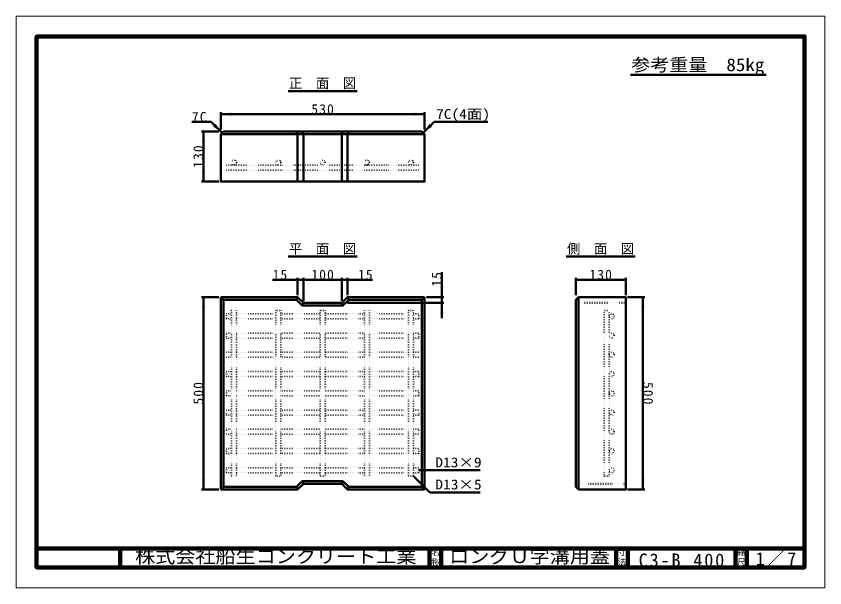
# Model space of a CAD drawing. Units: millimetres, scale not verified, with parts at other scales. Extents: x -2102 to 2102, y -1485 to 1485.
import ezdxf
from ezdxf.enums import TextEntityAlignment as Align

# ---------------------------------------------------------------- set-up
doc = ezdxf.new("R2010")
doc.units = ezdxf.units.MM
doc.header["$LTSCALE"] = 5
doc.linetypes.add('DOTTED', pattern=[1.75, 0.25, -1.5])
doc.layers.add('0-0_V-nasSTD', color=7, linetype='DOTTED', lineweight=35)
doc.layers.add('0-1_0', color=7, linetype='Continuous', lineweight=50)
doc.styles.add('ＭＳ ゴシック', font='')
doc.styles.get('ＭＳ ゴシック').set_extended_font_data('MS Gothic')

msp = doc.modelspace()

# ---------------------------------------------------------------- linework, layer by layer
at = {"layer": '0-0_V-nasSTD', "linetype": 'Continuous', "lineweight": 100}
for p, q in [((-1997.5, 1380), (-1997.5, -1380)), ((-1562.5, -1280), (-1562.5, -1380)), ((47.5, -1280), (47.5, -1380)), ((107.5, -1280), (107.5, -1380)), ((1017.5, -1280), (1017.5, -1380)), ((1077.5, -1280), (1077.5, -1380)), ((1637.5, -1280), (1637.5, -1380)), ((1697.5, -1280), (1697.5, -1380)), ((-1997.5, -1380), (1997.5, -1380))]:
    msp.add_line(p, q, dxfattribs=at)
at = {"layer": '0-0_V-nasSTD', "linetype": 'Continuous', "lineweight": 50}
for p, q in [((-1039.001, 985.755), (-1039.001, 895.755)), ((20.999, 975.755), (-1039.001, 975.755)), ((20.999, 985.755), (20.999, 895.755)), ((-1088.569, 935.324), (-1188.569, 935.324)), ((-1032.001, 878.755), (-1088.569, 935.324)), ((13.999, 878.755), (70.568, 935.324)), ((70.568, 935.324), (350.568, 935.324)), ((-1049.001, 885.755), (-1139.001, 885.755)), ((-1129.001, 885.755), (-1129.001, 625.755)), ((-1025.001, 885.755), (-1039.001, 871.755)), ((6.999, 885.755), (-1025.001, 885.755)), ((-639.001, 871.755), (-644.8, 885.755)), ((-609.001, 871.755), (-614.8, 885.755)), ((-409.001, 871.755), (-403.202, 885.755)), ((6.999, 885.755), (20.999, 871.755)), ((20.999, 871.755), (-1039.001, 871.755)), ((-639.001, 625.755), (-639.001, 871.755)), ((-609.001, 625.755), (-609.001, 871.755)), ((-409.001, 625.755), (-409.001, 871.755)), ((-1049.001, 625.755), (-1139.001, 625.755)), ((110.999, 155.755), (110.999, 25.755)), ((-769.001, 115.755), (-639.001, 115.755)), ((-639.001, 125.755), (-639.001, 35.755)), ((-609.001, 115.755), (-639.001, 115.755)), ((-609.001, 125.755), (-609.001, 5.755)), ((-409.001, 115.755), (-609.001, 115.755)), ((-409.001, 125.755), (-409.001, 5.755)), ((-379.001, 115.755), (-409.001, 115.755)), ((-379.001, 125.755), (-379.001, 35.755)), ((-249.001, 115.755), (-379.001, 115.755)), ((806.999, 35.755), (806.999, 125.755)), ((1066.999, 115.755), (806.999, 115.755)), ((1066.999, 125.755), (1066.999, 35.755)), ((-1049.001, 25.755), (-1139.001, 25.755)), ((-1129.001, 25.755), (-1129.001, -974.245)), ((-1039.001, 25.755), (-1039.001, -974.245)), ((-1039.001, 25.755), (-1025.001, 11.755)), ((-639.001, 25.755), (-644.8, 11.755)), ((-379.001, 25.755), (-373.202, 11.755)), ((6.999, 11.755), (20.999, 25.755)), ((20.999, -974.245), (20.999, 25.755)), ((120.999, 25.755), (30.999, 25.755)), ((820.999, 25.755), (806.999, 11.755)), ((806.999, 11.755), (806.999, -960.245)), ((820.999, 25.755), (820.999, -974.245)), ((1076.999, 25.755), (1166.999, 25.755)), ((1156.999, 25.755), (1156.999, -974.245)), ((-609.001, -4.245), (-614.8, -18.245)), ((-409.001, -4.245), (-403.202, -18.245)), ((120.999, -4.245), (-379.001, -4.245)), ((310.999, -874.245), (-9.001, -874.245)), ((-1025.001, -960.245), (-1039.001, -974.245)), ((-644.8, -960.245), (-639.001, -974.245)), ((-614.8, -930.245), (-609.001, -944.245)), ((-614.8, -930.245), (-403.202, -930.245)), ((-403.202, -930.245), (-409.001, -944.245)), ((-373.202, -960.245), (-379.001, -974.245)), ((6.999, -960.245), (20.999, -974.245)), ((806.999, -960.245), (820.999, -974.245)), ((-1049.001, -974.245), (-1139.001, -974.245)), ((1076.999, -974.245), (1166.999, -974.245))]:
    msp.add_line(p, q, dxfattribs=at)
at = {"layer": '0-0_V-nasSTD'}
for p, q in [((-1009.001, 711.755), (-9.001, 711.755)), ((-1009.001, 711.755), (-1009.001, 685.755)), ((-1009.001, 685.755), (-9.001, 685.755)), ((-9.001, 711.755), (-9.001, 685.755)), ((-1009.001, -87.245), (-1009.001, -61.245)), ((-1009.001, -61.245), (-982.001, -61.245)), ((-982.001, -44.245), (-982.001, -904.245)), ((-982.001, -44.245), (-956.001, -44.245)), ((-956.001, -44.245), (-956.001, -904.245)), ((-956.001, -61.245), (-752.001, -61.245)), ((-752.001, -44.245), (-752.001, -904.245)), ((-752.001, -44.245), (-726.001, -44.245)), ((-726.001, -44.245), (-726.001, -904.245)), ((-726.001, -61.245), (-522.001, -61.245)), ((-522.001, -44.245), (-522.001, -904.245)), ((-522.001, -44.245), (-496.001, -44.245)), ((-496.001, -44.245), (-496.001, -904.245)), ((-496.001, -61.245), (-292.001, -61.245)), ((-292.001, -44.245), (-292.001, -904.245)), ((-292.001, -44.245), (-266.001, -44.245)), ((-266.001, -44.245), (-266.001, -904.245)), ((-266.001, -61.245), (-62.001, -61.245)), ((-62.001, -44.245), (-62.001, -904.245)), ((-62.001, -44.245), (-36.001, -44.245)), ((-36.001, -44.245), (-36.001, -904.245)), ((-36.001, -61.245), (-9.001, -61.245)), ((-9.001, -87.245), (-9.001, -61.245)), ((954.999, -904.245), (954.999, -44.245)), ((954.999, -44.245), (980.999, -44.245)), ((980.999, -904.245), (980.999, -44.245)), ((-1009.001, -87.245), (-982.001, -87.245)), ((-956.001, -87.245), (-752.001, -87.245)), ((-726.001, -87.245), (-522.001, -87.245)), ((-496.001, -87.245), (-292.001, -87.245)), ((-266.001, -87.245), (-62.001, -87.245)), ((-36.001, -87.245), (-9.001, -87.245)), ((-1009.001, -187.245), (-1009.001, -161.245)), ((-1009.001, -161.245), (-982.001, -161.245)), ((-956.001, -161.245), (-752.001, -161.245)), ((-726.001, -161.245), (-522.001, -161.245)), ((-496.001, -161.245), (-292.001, -161.245)), ((-266.001, -161.245), (-62.001, -161.245)), ((-36.001, -161.245), (-9.001, -161.245)), ((-9.001, -187.245), (-9.001, -161.245)), ((-1009.001, -187.245), (-982.001, -187.245)), ((-956.001, -187.245), (-752.001, -187.245)), ((-726.001, -187.245), (-522.001, -187.245)), ((-496.001, -187.245), (-292.001, -187.245)), ((-266.001, -187.245), (-62.001, -187.245)), ((-36.001, -187.245), (-9.001, -187.245)), ((-1009.001, -287.245), (-1009.001, -261.245)), ((-1009.001, -261.245), (-982.001, -261.245)), ((-1009.001, -287.245), (-982.001, -287.245)), ((-956.001, -261.245), (-752.001, -261.245)), ((-956.001, -287.245), (-752.001, -287.245)), ((-726.001, -261.245), (-522.001, -261.245)), ((-726.001, -287.245), (-522.001, -287.245)), ((-496.001, -261.245), (-292.001, -261.245)), ((-496.001, -287.245), (-292.001, -287.245)), ((-266.001, -261.245), (-62.001, -261.245)), ((-266.001, -287.245), (-62.001, -287.245)), ((-36.001, -261.245), (-9.001, -261.245)), ((-36.001, -287.245), (-9.001, -287.245)), ((-9.001, -287.245), (-9.001, -261.245)), ((-1009.001, -387.245), (-1009.001, -361.245)), ((-1009.001, -361.245), (-982.001, -361.245)), ((-956.001, -361.245), (-752.001, -361.245)), ((-726.001, -361.245), (-522.001, -361.245)), ((-496.001, -361.245), (-292.001, -361.245)), ((-266.001, -361.245), (-62.001, -361.245)), ((-36.001, -361.245), (-9.001, -361.245)), ((-9.001, -387.245), (-9.001, -361.245)), ((-1009.001, -387.245), (-982.001, -387.245)), ((-956.001, -387.245), (-752.001, -387.245)), ((-726.001, -387.245), (-522.001, -387.245)), ((-496.001, -387.245), (-292.001, -387.245)), ((-266.001, -387.245), (-62.001, -387.245)), ((-36.001, -387.245), (-9.001, -387.245)), ((-1009.001, -487.245), (-1009.001, -461.245)), ((-1009.001, -461.245), (-982.001, -461.245)), ((-956.001, -461.245), (-752.001, -461.245)), ((-726.001, -461.245), (-522.001, -461.245)), ((-496.001, -461.245), (-292.001, -461.245)), ((-266.001, -461.245), (-62.001, -461.245)), ((-36.001, -461.245), (-9.001, -461.245)), ((-9.001, -487.245), (-9.001, -461.245)), ((-1009.001, -487.245), (-982.001, -487.245)), ((-956.001, -487.245), (-752.001, -487.245)), ((-726.001, -487.245), (-522.001, -487.245)), ((-496.001, -487.245), (-292.001, -487.245)), ((-266.001, -487.245), (-62.001, -487.245)), ((-36.001, -487.245), (-9.001, -487.245)), ((-1009.001, -587.245), (-1009.001, -561.245)), ((-1009.001, -561.245), (-982.001, -561.245)), ((-1009.001, -587.245), (-982.001, -587.245)), ((-956.001, -561.245), (-752.001, -561.245)), ((-956.001, -587.245), (-752.001, -587.245)), ((-726.001, -561.245), (-522.001, -561.245)), ((-726.001, -587.245), (-522.001, -587.245)), ((-496.001, -561.245), (-292.001, -561.245)), ((-496.001, -587.245), (-292.001, -587.245)), ((-266.001, -561.245), (-62.001, -561.245)), ((-266.001, -587.245), (-62.001, -587.245)), ((-36.001, -561.245), (-9.001, -561.245)), ((-36.001, -587.245), (-9.001, -587.245)), ((-9.001, -587.245), (-9.001, -561.245)), ((-1009.001, -687.245), (-1009.001, -661.245)), ((-1009.001, -661.245), (-982.001, -661.245)), ((-956.001, -661.245), (-752.001, -661.245)), ((-726.001, -661.245), (-522.001, -661.245)), ((-496.001, -661.245), (-292.001, -661.245)), ((-266.001, -661.245), (-62.001, -661.245)), ((-36.001, -661.245), (-9.001, -661.245)), ((-9.001, -687.245), (-9.001, -661.245)), ((-1009.001, -687.245), (-982.001, -687.245)), ((-956.001, -687.245), (-752.001, -687.245)), ((-726.001, -687.245), (-522.001, -687.245)), ((-496.001, -687.245), (-292.001, -687.245)), ((-266.001, -687.245), (-62.001, -687.245)), ((-36.001, -687.245), (-9.001, -687.245)), ((-1009.001, -787.245), (-1009.001, -761.245)), ((-1009.001, -761.245), (-982.001, -761.245)), ((-1009.001, -787.245), (-982.001, -787.245)), ((-956.001, -761.245), (-752.001, -761.245)), ((-956.001, -787.245), (-752.001, -787.245)), ((-726.001, -761.245), (-522.001, -761.245)), ((-726.001, -787.245), (-522.001, -787.245)), ((-496.001, -761.245), (-292.001, -761.245)), ((-496.001, -787.245), (-292.001, -787.245)), ((-266.001, -761.245), (-62.001, -761.245)), ((-266.001, -787.245), (-62.001, -787.245)), ((-36.001, -761.245), (-9.001, -761.245)), ((-36.001, -787.245), (-9.001, -787.245)), ((-9.001, -787.245), (-9.001, -761.245)), ((-1009.001, -887.245), (-1009.001, -861.245)), ((-1009.001, -861.245), (-982.001, -861.245)), ((-956.001, -861.245), (-752.001, -861.245)), ((-726.001, -861.245), (-522.001, -861.245)), ((-496.001, -861.245), (-292.001, -861.245)), ((-266.001, -861.245), (-62.001, -861.245)), ((-36.001, -861.245), (-9.001, -861.245)), ((-9.001, -887.245), (-9.001, -861.245)), ((-1009.001, -887.245), (-982.001, -887.245)), ((-982.001, -904.245), (-956.001, -904.245)), ((-956.001, -887.245), (-752.001, -887.245)), ((-752.001, -904.245), (-726.001, -904.245)), ((-726.001, -887.245), (-522.001, -887.245)), ((-522.001, -904.245), (-496.001, -904.245)), ((-496.001, -887.245), (-292.001, -887.245)), ((-292.001, -904.245), (-266.001, -904.245)), ((-266.001, -887.245), (-62.001, -887.245)), ((-62.001, -904.245), (-36.001, -904.245)), ((-36.001, -887.245), (-9.001, -887.245)), ((954.999, -904.245), (980.999, -904.245))]:
    msp.add_line(p, q, dxfattribs=at)
at = {"layer": '0-0_V-nasSTD', "lineweight": 50}
for p, q in [((806.999, -4.245), (1066.999, -4.245)), ((1066.999, -944.245), (806.999, -944.245))]:
    msp.add_line(p, q, dxfattribs=at)
at = {"layer": '0-0_V-nasSTD', "linetype": 'Continuous', "lineweight": 18}
for points in [[(-2102.5, -1485), (-2102.5, 1485), (2102.5, 1485), (2102.5, -1485)], [(-2002.5, -1385), (-2002.5, 1385), (2002.5, 1385), (2002.5, -1385)]]:
    msp.add_lwpolyline(points, close=True, dxfattribs=at)
at = {"layer": '0-0_V-nasSTD', "linetype": 'Continuous', "lineweight": 100}
msp.add_lwpolyline([(1997.5, -1380), (1997.5, 1380), (-1997.5, 1380)], dxfattribs=at)
at = {"layer": '0-0_V-nasSTD', "linetype": 'Continuous', "lineweight": 50}
for points in [[(-379.001, 625.755), (-379.001, 871.755), (-373.202, 885.755)], [(-1039.001, 871.755), (-1039.001, 625.755), (20.999, 625.755), (20.999, 871.755)], [(-1039.001, 25.755), (-639.001, 25.755), (-609.001, -4.245), (-409.001, -4.245), (-379.001, 25.755), (20.999, 25.755)], [(-1025.001, 11.755), (-644.8, 11.755), (-614.8, -18.245), (-403.202, -18.245), (-373.202, 11.755), (6.999, 11.755), (6.999, -960.245), (-373.202, -960.245), (-403.202, -930.245)], [(-614.8, -930.245), (-644.8, -960.245), (-1025.001, -960.245), (-1025.001, 11.755)], [(110.999, 25.755), (110.999, -4.245), (110.999, -84.245)], [(820.999, -974.245), (1066.999, -974.245), (1066.999, 25.755), (820.999, 25.755)], [(-36.001, -904.245), (48.852, -989.098), (310.999, -989.098)], [(-1039.001, -974.245), (-639.001, -974.245), (-609.001, -944.245), (-409.001, -944.245), (-379.001, -974.245), (20.999, -974.245)]]:
    msp.add_lwpolyline(points, dxfattribs=at)
at = {"layer": '0-0_V-nasSTD'}
for centre in [(-969.001, 724.755), (-739.001, 724.755), (-509.001, 724.755), (-279.001, 724.755), (-49.001, 724.755), (993.999, -74.245), (993.999, -174.245), (993.999, -274.245), (993.999, -374.245), (993.999, -474.245), (993.999, -574.245), (993.999, -674.245), (993.999, -774.245), (993.999, -874.245)]:
    msp.add_circle(centre, 13, dxfattribs=at)
for points in [[(-1039.001, 975.755), (-982.751, 966.38), (-982.751, 985.13)], [(-35.251, 966.38), (-35.251, 985.13), (20.999, 975.755)], [(-1078.405, 911.901), (-1065.147, 925.159), (-1032.001, 878.755)], [(13.999, 878.755), (47.145, 925.159), (60.403, 911.901)], [(-1138.376, 829.505), (-1129.001, 885.755), (-1119.626, 829.505)], [(-1138.376, 682.005), (-1129.001, 625.755), (-1119.626, 682.005)], [(-695.251, 106.38), (-695.251, 125.13), (-639.001, 115.755)], [(-609.001, 115.755), (-552.751, 106.38), (-552.751, 125.13)], [(-465.251, 106.38), (-465.251, 125.13), (-409.001, 115.755)], [(-379.001, 115.755), (-322.751, 106.38), (-322.751, 125.13)], [(806.999, 115.755), (863.249, 106.38), (863.249, 125.13)], [(1010.749, 106.38), (1010.749, 125.13), (1066.999, 115.755)], [(101.624, 82.005), (110.999, 25.755), (120.374, 82.005)], [(-1138.376, -30.495), (-1129.001, 25.755), (-1119.626, -30.495)], [(1147.624, -30.495), (1156.999, 25.755), (1166.374, -30.495)], [(101.624, -60.495), (110.999, -4.245), (120.374, -60.495)], [(-1138.376, -917.995), (-1129.001, -974.245), (-1119.626, -917.995)], [(1147.624, -917.995), (1156.999, -974.245), (1166.374, -917.995)]]:
    msp.add_solid(points, dxfattribs=at)
at = {"layer": '0-1_0'}
for p, q in [((1091.5, 1179.753), (1797.5, 1179.753)), ((-688.501, 1095.755), (-329.501, 1095.755)), ((-688.501, 235.755), (-329.501, 235.755)), ((757.499, 235.755), (1116.499, 235.755))]:
    msp.add_line(p, q, dxfattribs=at)
at = {"layer": '0-1_0', "lineweight": 100}
msp.add_line((-1997.5, -1280), (1997.5, -1280), dxfattribs=at)

# ---------------------------------------------------------------- texts
at = {"layer": '0-0_V-nasSTD', "style": 'ＭＳ ゴシック'}
for s, height, width, p in [('参考重量\u300085kg', 65.98, 1.1, (1095.5, 1179.753)), ('7C(4面)', 51.32, 1.15, (80.568, 935.324)), ('D13×9', 51.32, 1.15, (76.999, -874.245)), ('D13×5', 51.32, 1.15, (76.999, -989.098)), ('株式会社船生コンクリート工業', 69.65, 1.1, (-1484.221, -1377.45)), ('ロングＵ字溝用蓋', 69.65, 1.1, (149.25, -1377.5))]:
    msp.add_text(s, height=height, dxfattribs=dict(at, width=width)).set_placement(p, align=Align.BOTTOM_LEFT)
for s, height, p in [('正\u3000面\u3000図', 51.32, (-684.501, 1095.755)), ('平\u3000面\u3000図', 51.32, (-684.501, 235.755)), ('側\u3000面\u3000図', 51.32, (761.499, 235.755)), ('名', 30.79, (56.482, -1326.001)), ('寸', 30.79, (1026.482, -1326.001)), ('縮', 30.79, (1646.482, -1326.001)), ('称', 30.79, (56.476, -1375.99)), ('法', 30.79, (1026.476, -1375.99)), ('尺', 30.79, (1646.476, -1375.99))]:
    msp.add_text(s, height=height, dxfattribs=at).set_placement(p, align=Align.BOTTOM_LEFT)
at = {"layer": '0-0_V-nasSTD', "attachment_point": 7, "style": 'ＭＳ ゴシック'}
for s, insert, char_height in [('\\T1.17;530', (-567.501, 975.755), 51.32), ('\\T1.17;7C', (-1188.569, 935.324), 51.32), ('\\T1.17;15', (-769.001, 115.755), 51.32), ('\\T1.17;100', (-567.501, 115.755), 51.32), ('\\T1.17;15', (-325.001, 115.755), 51.32), ('\\T1.17;130', (878.499, 115.755), 51.32), ('\\T1.15;1／7', (1743.021, -1377.418), 69.65), ('\\T1.2;C3-B\\~400', (1134.25, -1377.5), 69.65)]:
    msp.add_mtext(s, dxfattribs=dict(at, insert=insert, char_height=char_height))
at = {"layer": '0-0_V-nasSTD', "char_height": 51.32, "attachment_point": 7, "style": 'ＭＳ ゴシック'}
for s, insert, rotation in [('\\T1.17;130', (-1129.001, 697.255), 90), ('\\T1.17;15', (110.999, 79.755), 90), ('\\T1.17;500', (-1129.001, -532.745), 90), ('\\T1.17;500', (1156.999, -415.745), 270)]:
    msp.add_mtext(s, dxfattribs=dict(at, insert=insert, rotation=rotation))

doc.saveas('drawing.dxf')
